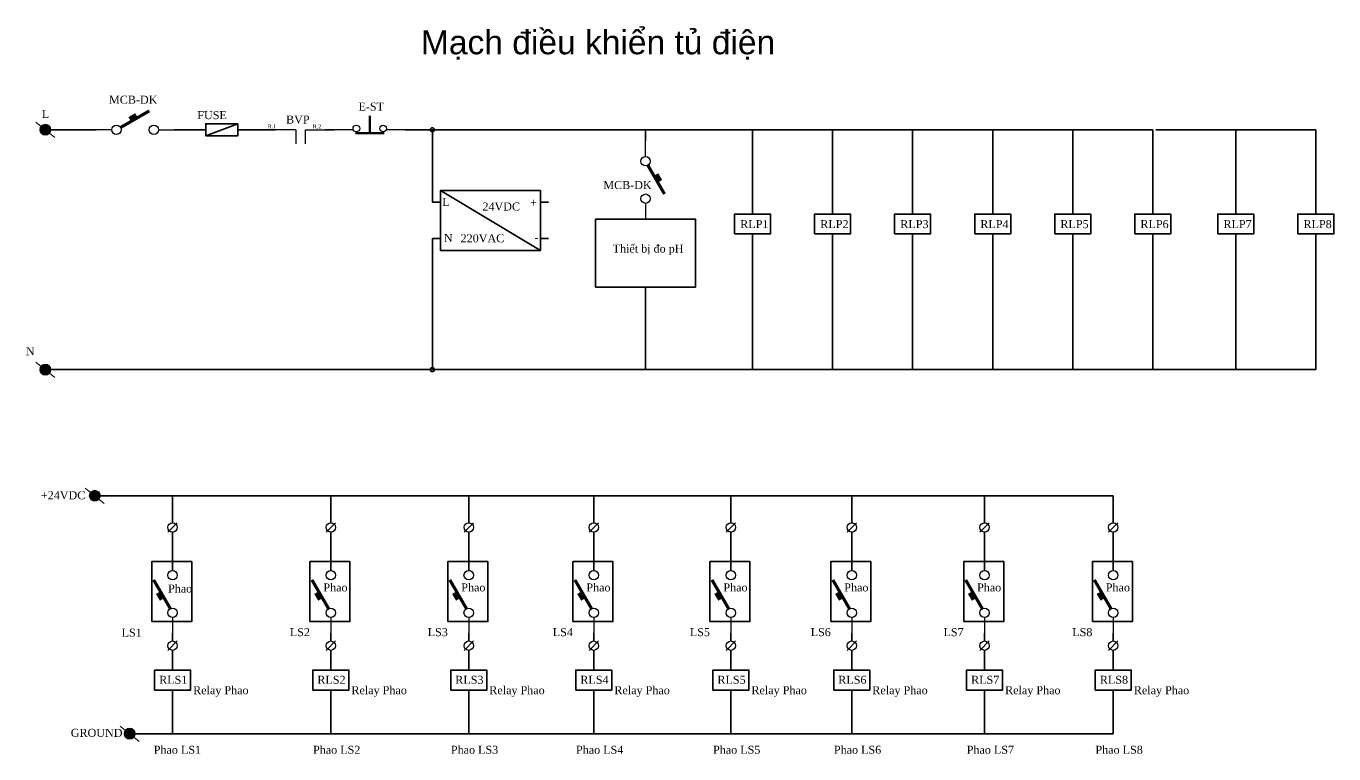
# Model space of a CAD drawing. Header units: millimetres. Extents: x 0 to 19177, y 0 to 12100.
# Drawn here: x 7515 to 10782, y 10192 to 12012 of the extents above; entities that cross this region are included whole.
import ezdxf

# ---------------------------------------------------------------- set-up
doc = ezdxf.new("R2010")
doc.units = ezdxf.units.MM
doc.header["$MEASUREMENT"] = 0
doc.linetypes.add('DASHED', pattern=[0.75, 0.5, -0.25])
for name, color, linetype in [('0---TBD', 2, 'Continuous'), ('1-DAY', 4, 'DASHED'), ('PHU KIEN', 7, 'Continuous'), ('TBD', 2, 'Continuous')]:
    doc.layers.add(name, color=color, linetype=linetype)
for name, color, linetype, lineweight in [('0---TBD---SD', 2, 'Continuous', 25), ('MAIN', 3, 'Continuous', 15), ('NetDam', 7, 'Continuous', 35)]:
    doc.layers.add(name, color=color, linetype=linetype, lineweight=lineweight)
doc.styles.get("Standard").update_dxf_attribs({"font": 'arial.ttf'})

# ---------------------------------------------------------------- blocks, each defined once
blk = doc.blocks.new('Nguon24v')
at = {"layer": 'NetDam', "color": 0}
for p, q in [((4330.5, 2590), (4580.5, 2440)), ((4330.5, 2561), (4310.5, 2561)), ((4580.5, 2561), (4600.5, 2561)), ((4330.5, 2470), (4310.5, 2470)), ((4580.5, 2470), (4600.5, 2470))]:
    blk.add_line(p, q, dxfattribs=at)
blk.add_lwpolyline([(4330.5, 2440), (4580.5, 2440), (4580.5, 2590), (4330.5, 2590)], close=True, dxfattribs=at)
at = {"char_height": 20, "attachment_point": 1}
for s, insert in [('{\\fTimes New Roman|b0|i0|c0|p18;L}', (4335, 2571.8)), ('{\\fTimes New Roman|b0|i0|c0|p18;24VDC}', (4435.5, 2560.3)), ('{\\fTimes New Roman|b0|i0|c0|p18;+}', (4555, 2569.8)), ('{\\fTimes New Roman|b0|i0|c0|p18;N}', (4339.5, 2481.3)), ('{\\fTimes New Roman|b0|i0|c0|p18;220VAC}', (4381, 2480.9)), ('{\\fTimes New Roman|b0|i0|c0|p18;-}', (4565.8, 2483.4))]:
    blk.add_mtext_dynamic_manual_height_columns(s, width=136, gutter_width=1, heights=[0], dxfattribs=dict(at, insert=insert))
blk = doc.blocks.new('Nguon24VDC')
at = {"layer": 'NetDam', "color": 0}
blk.add_blockref('Nguon24v', (0, 0), dxfattribs=at)
blk = doc.blocks.new('di2')
at = {"layer": 'TBD', "color": 0}
for p, q in [((0, 500), (0, 625)), ((0, 125), (0, 0))]:
    blk.add_line(p, q, dxfattribs=at)
for points, const_width in [([(-18, 195), (-151, 425)], 25), ([(-88, 266), (-120, 320)], 30)]:
    blk.add_lwpolyline(points, dxfattribs=dict(at, const_width=const_width))
for centre in [(0, 462), (0, 162)]:
    blk.add_circle(centre, 37.5, dxfattribs=at)
blk = doc.blocks.new('TDM')
at = {"layer": '0---TBD---SD', "color": 7}
for p, q in [((334849, 442398), (334849, 442782)), ((334849, 442398), (335027, 442398)), ((334938, 442398), (335115, 442398)), ((334849, 442221), (334849, 441837)), ((334849, 442221), (335027, 442221)), ((334938, 442221), (335115, 442221))]:
    blk.add_line(p, q, dxfattribs=at)

msp = doc.modelspace()

# ---------------------------------------------------------------- hatches: boundary and pattern name
at = {"layer": 'NetDam'}
h = msp.add_hatch(color=256, dxfattribs=at)
h.dxf.hatch_style = 1
h.paths.add_polyline_path([(7551.5, 11760.7), (7572.9, 11743.5, 0.179913), (7576.2, 11752.5, 0.722077)])
h.paths.add_polyline_path([(7551.5, 11760.7, 0.161389), (7548.8, 11752.5, 0.695041), (7572.9, 11743.5)])
h = msp.add_hatch(color=256, dxfattribs=at)
h.dxf.hatch_style = 1
h.paths.add_polyline_path([(7551.5, 11160.7), (7572.9, 11143.5, 0.179913), (7576.2, 11152.5, 0.722077)])
h.paths.add_polyline_path([(7551.5, 11160.7, 0.161389), (7548.8, 11152.5, 0.695041), (7572.9, 11143.5)])
h = msp.add_hatch(color=256, dxfattribs=at)
h.dxf.hatch_style = 1
h.paths.add_polyline_path([(7675.1, 10845.3), (7696.6, 10828.1, 0.179913), (7699.9, 10837.1, 0.722077)])
h.paths.add_polyline_path([(7675.1, 10845.3, 0.161389), (7672.4, 10837.1, 0.695041), (7696.6, 10828.1)])
h = msp.add_hatch(color=256, dxfattribs=at)
h.dxf.hatch_style = 1
h.paths.add_polyline_path([(7762.3, 10250.3), (7783.8, 10233.1, 0.179913), (7787.1, 10242.1, 0.722077)])
h.paths.add_polyline_path([(7762.3, 10250.3, 0.161389), (7759.6, 10242.1, 0.695041), (7783.8, 10233.1)])

# ---------------------------------------------------------------- linework, layer by layer
at = {"layer": '0---TBD', "color": 2}
for p, q in [((8332, 11752.5), (8284.5, 11752.5)), ((8461.8, 11752.7), (8414.3, 11752.7))]:
    msp.add_line(p, q, dxfattribs=at)
at = {"layer": '0---TBD', "const_width": 5.57}
for points in [[(8373.1, 11787.9), (8373.1, 11743.8)], [(8336.9, 11743.8), (8409.3, 11743.8)]]:
    msp.add_lwpolyline(points, dxfattribs=at)
at = {"layer": '0---TBD', "color": 7}
for centre in [(8339.7, 11755.7), (8406.5, 11755.7)]:
    msp.add_circle(centre, 8.35, dxfattribs=at)
at = {"layer": 'MAIN', "color": 7}
for p, q in [((7538.4, 11771.2), (7586.2, 11732.9)), ((7538.4, 11171.2), (7586.2, 11132.9)), ((7662.1, 10855.8), (7709.9, 10817.4)), ((7749.3, 10260.8), (7797.1, 10222.4))]:
    msp.add_line(p, q, dxfattribs=at)
for centre in [(7562.5, 11752.5), (7562.5, 11152.5), (7686.2, 10837.1), (7773.4, 10242.1)]:
    msp.add_circle(centre, 13.8, dxfattribs=at)
at = {"layer": 'NetDam'}
for p, q in [((7963.3, 11737.5), (8043.3, 11767.5)), ((7963.3, 11752.5), (7953.3, 11752.5)), ((8043.3, 11752.5), (8137.2, 11752.5))]:
    msp.add_line(p, q, dxfattribs=at)
at = {"layer": 'NetDam', "color": 0}
for p, q in [((7689.5, 11752.5), (7572.9, 11752.5)), ((7953.3, 11752.5), (7884.8, 11752.5)), ((8262.1, 11752.5), (8284.5, 11752.5)), ((8461.8, 11752.7), (8468.1, 11752.5)), ((8468.1, 11752.5), (9129.8, 11752.5)), ((8529.7, 11571.2), (8529.7, 11752.5)), ((9062.5, 11724.5), (9062.5, 11752.5)), ((9329.8, 11752.5), (9129.8, 11752.5)), ((9329.8, 11571.8), (9329.8, 11752.5)), ((9529.8, 11752.5), (9329.8, 11752.5)), ((9529.8, 11571.8), (9529.8, 11752.5)), ((9729.8, 11752.5), (9529.8, 11752.5)), ((9729.8, 11571.8), (9729.8, 11752.5)), ((9929.8, 11752.5), (9729.8, 11752.5)), ((9929.8, 11571.8), (9929.8, 11752.5)), ((10129.8, 11752.5), (9929.8, 11752.5)), ((10129.8, 11571.8), (10129.8, 11752.5)), ((10329.8, 11752.5), (10129.8, 11752.5)), ((10329.8, 11571.8), (10329.8, 11752.5)), ((10537.3, 11752.5), (10337.3, 11752.5)), ((10537.3, 11571.8), (10537.3, 11752.5)), ((10737.3, 11752.5), (10537.3, 11752.5)), ((10737.3, 11571.8), (10737.3, 11752.5)), ((9329.8, 11541.8), (9329.8, 11571.8)), ((9529.8, 11541.8), (9529.8, 11571.8)), ((9729.8, 11541.8), (9729.8, 11571.8)), ((9929.8, 11541.8), (9929.8, 11571.8)), ((10129.8, 11541.8), (10129.8, 11571.8)), ((10329.8, 11541.8), (10329.8, 11571.8)), ((10537.3, 11541.8), (10537.3, 11571.8)), ((10737.3, 11541.8), (10737.3, 11571.8)), ((8529.7, 11480.2), (8529.7, 11152.5)), ((9329.8, 11491.8), (9329.8, 11461.8)), ((9529.8, 11491.8), (9529.8, 11461.8)), ((9729.8, 11491.8), (9729.8, 11461.8)), ((9929.8, 11491.8), (9929.8, 11461.8)), ((10129.8, 11491.8), (10129.8, 11461.8)), ((10329.8, 11491.8), (10329.8, 11461.8)), ((10537.3, 11491.8), (10537.3, 11461.8)), ((10737.3, 11491.8), (10737.3, 11461.8)), ((9329.8, 11461.8), (9329.8, 11152.5)), ((9529.8, 11461.8), (9529.8, 11152.5)), ((9729.8, 11461.8), (9729.8, 11152.5)), ((9929.8, 11461.8), (9929.8, 11152.5)), ((10129.8, 11461.8), (10129.8, 11152.5)), ((10329.8, 11461.8), (10329.8, 11152.5)), ((10537.3, 11461.8), (10537.3, 11152.5)), ((10737.3, 11461.8), (10737.3, 11152.5)), ((9062.5, 11359.2), (9062.5, 11152.5)), ((8299.6, 11152.5), (7562.5, 11152.5)), ((8468.1, 11152.5), (8299.6, 11152.5)), ((8468.1, 11152.5), (9129.8, 11152.5)), ((9129.8, 11152.5), (10737.3, 11152.5)), ((7699.9, 10837.1), (7880.4, 10837.1)), ((7880.4, 10837.1), (7880.4, 10789.7)), ((7880.4, 10837.1), (10231.1, 10837.1)), ((8275.9, 10837.1), (8275.9, 10789.7)), ((8620.4, 10837.1), (8620.4, 10789.7)), ((8933, 10837.1), (8933, 10789.7)), ((9275.5, 10837.1), (9275.5, 10789.7)), ((9577.5, 10837.1), (9577.5, 10789.7)), ((9909.4, 10837.1), (9909.4, 10789.7)), ((10231.1, 10837.1), (10231.1, 10789.7)), ((7880.4, 10769.7), (7880.4, 10789.7)), ((8275.9, 10769.7), (8275.9, 10789.7)), ((8620.4, 10769.7), (8620.4, 10789.7)), ((8933, 10769.7), (8933, 10789.7)), ((9275.5, 10769.7), (9275.5, 10789.7)), ((9577.5, 10769.7), (9577.5, 10789.7)), ((9909.4, 10769.7), (9909.4, 10789.7)), ((10231.1, 10769.7), (10231.1, 10789.7)), ((7868.7, 10746.3), (7892.1, 10769.7)), ((8264.1, 10746.3), (8287.6, 10769.7)), ((8608.7, 10746.3), (8632.2, 10769.7)), ((8921.3, 10746.3), (8944.7, 10769.7)), ((9263.7, 10746.3), (9287.2, 10769.7)), ((9565.8, 10746.3), (9589.2, 10769.7)), ((9897.7, 10746.3), (9921.1, 10769.7)), ((10219.4, 10746.3), (10242.8, 10769.7)), ((7880.4, 10746.3), (7880.4, 10726.3)), ((7880.4, 10650.1), (7880.4, 10726.3)), ((8275.9, 10746.3), (8275.9, 10726.3)), ((8275.9, 10650.1), (8275.9, 10726.3)), ((8620.4, 10746.3), (8620.4, 10726.3)), ((8620.4, 10650.1), (8620.4, 10726.3)), ((8933, 10746.3), (8933, 10726.3)), ((8933, 10650.1), (8933, 10726.3)), ((9275.5, 10746.3), (9275.5, 10726.3)), ((9275.5, 10650.1), (9275.5, 10726.3)), ((9577.5, 10746.3), (9577.5, 10726.3)), ((9577.5, 10650.1), (9577.5, 10726.3)), ((9909.4, 10746.3), (9909.4, 10726.3)), ((9909.4, 10650.1), (9909.4, 10726.3)), ((10231.1, 10746.3), (10231.1, 10726.3)), ((10231.1, 10650.1), (10231.1, 10726.3)), ((7880.4, 10473.9), (7880.4, 10493.9)), ((8275.9, 10473.9), (8275.9, 10493.9)), ((8620.4, 10473.9), (8620.4, 10493.9)), ((8933, 10473.9), (8933, 10493.9)), ((9275.5, 10473.9), (9275.5, 10493.9)), ((9577.5, 10473.9), (9577.5, 10493.9)), ((9909.4, 10473.9), (9909.4, 10493.9)), ((10231.1, 10473.9), (10231.1, 10493.9)), ((7868.7, 10450.4), (7892.1, 10473.9)), ((8264.1, 10450.4), (8287.6, 10473.9)), ((8608.7, 10450.4), (8632.2, 10473.9)), ((8921.3, 10450.4), (8944.7, 10473.9)), ((9263.7, 10450.4), (9287.2, 10473.9)), ((9565.8, 10450.4), (9589.2, 10473.9)), ((9897.7, 10450.4), (9921.1, 10473.9)), ((10219.4, 10450.4), (10242.8, 10473.9)), ((7880.4, 10450.4), (7880.4, 10430.4)), ((7880.4, 10401), (7880.4, 10431)), ((8275.9, 10450.4), (8275.9, 10430.4)), ((8275.9, 10401), (8275.9, 10431)), ((8620.4, 10450.4), (8620.4, 10430.4)), ((8620.4, 10401), (8620.4, 10431)), ((8933, 10450.4), (8933, 10430.4)), ((8933, 10401), (8933, 10431)), ((9275.5, 10450.4), (9275.5, 10430.4)), ((9275.5, 10401), (9275.5, 10431)), ((9577.5, 10450.4), (9577.5, 10430.4)), ((9577.5, 10401), (9577.5, 10431)), ((9909.4, 10450.4), (9909.4, 10430.4)), ((9909.4, 10401), (9909.4, 10431)), ((10231.1, 10450.4), (10231.1, 10430.4)), ((10231.1, 10401), (10231.1, 10431)), ((7880.4, 10351), (7880.4, 10242.1)), ((8275.9, 10351), (8275.9, 10242.1)), ((8620.4, 10351), (8620.4, 10242.1)), ((8933, 10351), (8933, 10242.1)), ((9275.5, 10351), (9275.5, 10242.1)), ((9577.5, 10351), (9577.5, 10242.1)), ((9909.4, 10351), (9909.4, 10242.1)), ((10231.1, 10351), (10231.1, 10242.1)), ((10231.1, 10242.1), (7787.1, 10242.1))]:
    msp.add_line(p, q, dxfattribs=at)
at = {"layer": 'NetDam'}
msp.add_lwpolyline([(7963.3, 11737.5), (8043.3, 11737.5), (8043.3, 11767.5), (7963.3, 11767.5)], close=True, dxfattribs=at)
at = {"layer": 'NetDam', "color": 0}
for points in [[(9284.8, 11491.8), (9374.8, 11491.8), (9374.8, 11541.8), (9284.8, 11541.8)], [(9484.8, 11491.8), (9574.8, 11491.8), (9574.8, 11541.8), (9484.8, 11541.8)], [(9684.8, 11491.8), (9774.8, 11491.8), (9774.8, 11541.8), (9684.8, 11541.8)], [(9884.8, 11491.8), (9974.8, 11491.8), (9974.8, 11541.8), (9884.8, 11541.8)], [(10084.8, 11491.8), (10174.8, 11491.8), (10174.8, 11541.8), (10084.8, 11541.8)], [(10284.8, 11491.8), (10374.8, 11491.8), (10374.8, 11541.8), (10284.8, 11541.8)], [(10492.3, 11491.8), (10582.3, 11491.8), (10582.3, 11541.8), (10492.3, 11541.8)], [(10692.3, 11491.8), (10782.3, 11491.8), (10782.3, 11541.8), (10692.3, 11541.8)], [(8937.5, 11359.2), (9187.5, 11359.2), (9187.5, 11529.2), (8937.5, 11529.2)], [(7828.3, 10522.6), (7928.3, 10522.6), (7928.3, 10672.6), (7828.3, 10672.6)], [(8223.7, 10522.6), (8323.7, 10522.6), (8323.7, 10672.6), (8223.7, 10672.6)], [(8568.3, 10522.6), (8668.3, 10522.6), (8668.3, 10672.6), (8568.3, 10672.6)], [(8880.9, 10522.6), (8980.9, 10522.6), (8980.9, 10672.6), (8880.9, 10672.6)], [(9223.3, 10522.6), (9323.3, 10522.6), (9323.3, 10672.6), (9223.3, 10672.6)], [(9525.3, 10522.6), (9625.3, 10522.6), (9625.3, 10672.6), (9525.3, 10672.6)], [(9857.3, 10522.6), (9957.3, 10522.6), (9957.3, 10672.6), (9857.3, 10672.6)], [(10179, 10522.6), (10279, 10522.6), (10279, 10672.6), (10179, 10672.6)], [(7835.4, 10351), (7925.4, 10351), (7925.4, 10401), (7835.4, 10401)], [(8230.9, 10351), (8320.9, 10351), (8320.9, 10401), (8230.9, 10401)], [(8575.4, 10351), (8665.4, 10351), (8665.4, 10401), (8575.4, 10401)], [(8888, 10351), (8978, 10351), (8978, 10401), (8888, 10401)], [(9230.5, 10351), (9320.5, 10351), (9320.5, 10401), (9230.5, 10401)], [(9532.5, 10351), (9622.5, 10351), (9622.5, 10401), (9532.5, 10401)], [(9864.4, 10351), (9954.4, 10351), (9954.4, 10401), (9864.4, 10401)], [(10186.1, 10351), (10276.1, 10351), (10276.1, 10401), (10186.1, 10401)]]:
    msp.add_lwpolyline(points, close=True, dxfattribs=at)
for centre in [(8529.7, 11752.5), (8529.7, 11152.5)]:
    msp.add_circle(centre, 5, dxfattribs=at)
at = {"layer": 'TBD', "color": 0}
for centre in [(7880.4, 10758), (8275.9, 10758), (8620.4, 10758), (8933, 10758), (9275.5, 10758), (9577.5, 10758), (9909.4, 10758), (10231.1, 10758), (7880.4, 10462.2), (8275.9, 10462.2), (8620.4, 10462.2), (8933, 10462.2), (9275.5, 10462.2), (9577.5, 10462.2), (9909.4, 10462.2), (10231.1, 10462.2)]:
    msp.add_circle(centre, 11.7, dxfattribs=at)

# ---------------------------------------------------------------- block references
at = {"layer": '1-DAY', "color": 0, "xscale": 0.312500000007276, "yscale": 0.312500000007276, "zscale": 0.312500000007276}
for p, rotation in [((7689.5, 11752.5), 270), ((9062.5, 11724.5), 180)]:
    msp.add_blockref('di2', p, dxfattribs=dict(at, rotation=rotation))
for p in [(7880.4, 10493.9), (8275.9, 10493.9), (8620.4, 10493.9), (8933, 10493.9), (9275.5, 10493.9), (9577.5, 10493.9), (9909.4, 10493.9), (10231.1, 10493.9)]:
    msp.add_blockref('di2', p, dxfattribs=at)
at = {"layer": 'NetDam', "color": 0}
msp.add_blockref('Nguon24VDC', (4219.2, 9010.2), dxfattribs=at)
at = {"layer": 'PHU KIEN', "color": 9, "xscale": 0.1322222222090932, "yscale": 0.1322222222090932, "zscale": 0.1322222222090932, "rotation": 270}
msp.add_blockref('TDM', (-50283.4, 56027.1), dxfattribs=at)

# ---------------------------------------------------------------- texts
at = {"attachment_point": 1}
for s, width, heights, insert, char_height in [('Mạch điều khiển tủ điện', 908.662, [0], (8501.1, 12001.3), 60), ('{\\fTimes New Roman|b0|i0|c0|p18;L}', 136, [0], (7553.7, 11802.1), 20), ('{\\fTimes New Roman|b0|i0|c0|p18;FUSE}', 136, [0], (7942.2, 11799), 20), ('{\\fTimes New Roman|b0|i0|c0|p18;E-ST}', 136, [0], (8345, 11820.4), 20), ('{\\fTimes New Roman|b0|i0|c0|p18;R.1}', 26.258, [0], (8117.7, 11765.9), 10), ('{\\fTimes New Roman|b0|i0|c0|p18;BVP}', 136, [0], (8164, 11788), 20), ('{\\fTimes New Roman|b0|i0|c0|p18;R.2}', 26.258, [0], (8230.5, 11765.7), 10), ('{\\fTimes New Roman|b0|i0|c0|p18;RLP1}', 136, [20], (9299, 11526.5), 20), ('{\\fTimes New Roman|b0|i0|c0|p18;RLP2}', 136, [20], (9499, 11526.5), 20), ('{\\fTimes New Roman|b0|i0|c0|p18;RLP3}', 136, [20], (9699, 11526.5), 20), ('{\\fTimes New Roman|b0|i0|c0|p18;RLP4}', 136, [20], (9899, 11526.5), 20), ('{\\fTimes New Roman|b0|i0|c0|p18;RLP5}', 136, [20], (10099, 11526.5), 20), ('{\\fTimes New Roman|b0|i0|c0|p18;RLP6}', 136, [20], (10299, 11526.5), 20), ('{\\fTimes New Roman|b0|i0|c0|p18;RLP7}', 136, [20], (10506.5, 11526.5), 20), ('{\\fTimes New Roman|b0|i0|c0|p18;RLP8}', 136, [20], (10706.5, 11526.5), 20), ('{\\fTimes New Roman|b0|i0|c0|p18;N}', 136, [0], (7513.7, 11208.7), 20), ('{\\fTimes New Roman|b0|i0|c0|p18;+24VDC}', 136, [0], (7551.4, 10848.4), 20), ('{\\fTimes New Roman|b0|i0|c0|p18;Phao}', 136, [0], (7869.1, 10615.1), 20), ('{\\fTimes New Roman|b0|i0|c0|p18;Phao}', 136, [0], (8257.2, 10617.9), 20), ('{\\fTimes New Roman|b0|i0|c0|p18;Phao}', 136, [0], (8601.8, 10617.9), 20), ('{\\fTimes New Roman|b0|i0|c0|p18;Phao}', 136, [0], (8914.4, 10617.9), 20), ('{\\fTimes New Roman|b0|i0|c0|p18;Phao}', 136, [0], (9256.9, 10617.9), 20), ('{\\fTimes New Roman|b0|i0|c0|p18;Phao}', 136, [0], (9558.9, 10617.9), 20), ('{\\fTimes New Roman|b0|i0|c0|p18;Phao}', 136, [0], (9890.8, 10617.9), 20), ('{\\fTimes New Roman|b0|i0|c0|p18;Phao}', 136, [0], (10212.5, 10617.9), 20), ('{\\fTimes New Roman|b0|i0|c0|p18;LS1}', 136, [0], (7753.1, 10504.7), 20), ('{\\fTimes New Roman|b0|i0|c0|p18;LS2}', 136, [0], (8173.4, 10506), 20), ('{\\fTimes New Roman|b0|i0|c0|p18;LS3}', 136, [0], (8517.9, 10506), 20), ('{\\fTimes New Roman|b0|i0|c0|p18;LS4}', 136, [0], (8830.5, 10506), 20), ('{\\fTimes New Roman|b0|i0|c0|p18;LS5}', 136, [0], (9173, 10506), 20), ('{\\fTimes New Roman|b0|i0|c0|p18;LS6}', 136, [0], (9475, 10506), 20), ('{\\fTimes New Roman|b0|i0|c0|p18;LS7}', 136, [0], (9806.9, 10506), 20), ('{\\fTimes New Roman|b0|i0|c0|p18;LS8}', 136, [0], (10128.6, 10506), 20), ('{\\fTimes New Roman|b0|i0|c0|p18;RLS1}', 136, [0], (7846.9, 10386.9), 20), ('{\\fTimes New Roman|b0|i0|c0|p18;Relay Phao}', 136, [0], (7931.9, 10360.8), 20), ('{\\fTimes New Roman|b0|i0|c0|p18;RLS2}', 136, [0], (8242.3, 10386.9), 20), ('{\\fTimes New Roman|b0|i0|c0|p18;Relay Phao}', 136, [0], (8327.4, 10360.8), 20), ('{\\fTimes New Roman|b0|i0|c0|p18;RLS3}', 136, [0], (8586.9, 10386.9), 20), ('{\\fTimes New Roman|b0|i0|c0|p18;Relay Phao}', 136, [0], (8671.9, 10360.8), 20), ('{\\fTimes New Roman|b0|i0|c0|p18;RLS4}', 136, [0], (8899.5, 10386.9), 20), ('{\\fTimes New Roman|b0|i0|c0|p18;Relay Phao}', 136, [0], (8984.5, 10360.8), 20), ('{\\fTimes New Roman|b0|i0|c0|p18;RLS5}', 136, [0], (9242, 10386.9), 20), ('{\\fTimes New Roman|b0|i0|c0|p18;Relay Phao}', 136, [0], (9327, 10360.8), 20), ('{\\fTimes New Roman|b0|i0|c0|p18;RLS6}', 136, [0], (9544, 10386.9), 20), ('{\\fTimes New Roman|b0|i0|c0|p18;Relay Phao}', 136, [0], (9629, 10360.8), 20), ('{\\fTimes New Roman|b0|i0|c0|p18;RLS7}', 136, [0], (9875.9, 10386.9), 20), ('{\\fTimes New Roman|b0|i0|c0|p18;Relay Phao}', 136, [0], (9960.9, 10360.8), 20), ('{\\fTimes New Roman|b0|i0|c0|p18;RLS8}', 136, [0], (10197.6, 10386.9), 20), ('{\\fTimes New Roman|b0|i0|c0|p18;Relay Phao}', 136, [0], (10282.6, 10360.8), 20), ('{\\fTimes New Roman|b0|i0|c0|p18;GROUND}', 136, [0], (7626.1, 10254.2), 20), ('{\\fTimes New Roman|b0|i0|c0|p18;Phao LS1}', 136, [0], (7833.4, 10211.9), 20), ('{\\fTimes New Roman|b0|i0|c0|p18;Phao LS2}', 136, [0], (8231.4, 10211.9), 20), ('{\\fTimes New Roman|b0|i0|c0|p18;Phao LS3}', 136, [0], (8575.9, 10211.9), 20), ('{\\fTimes New Roman|b0|i0|c0|p18;Phao LS4}', 136, [0], (8888.5, 10211.9), 20), ('{\\fTimes New Roman|b0|i0|c0|p18;Phao LS5}', 136, [0], (9231, 10211.9), 20), ('{\\fTimes New Roman|b0|i0|c0|p18;Phao LS6}', 136, [0], (9533, 10211.9), 20), ('{\\fTimes New Roman|b0|i0|c0|p18;Phao LS7}', 136, [0], (9864.9, 10211.9), 20), ('{\\fTimes New Roman|b0|i0|c0|p18;Phao LS8}', 136, [0], (10186.6, 10211.9), 20)]:
    msp.add_mtext_dynamic_manual_height_columns(s, width=width, gutter_width=1, heights=heights, dxfattribs=dict(at, insert=insert, char_height=char_height))
at = {"color": 0, "char_height": 20, "attachment_point": 1}
for s, width, insert in [('{\\fTimes New Roman|b0|i0|c0|p18;\\C256;MCB-DK}', 136, (7721.7, 11837.7)), ('{\\fTimes New Roman|b0|i0|c0|p18;\\C256;MCB-DK}', 136, (8956.9, 11624.2)), ('{\\fTimes New Roman|b0|i0|c0|p18;\\C256;Thiết bị đo pH}', 173.186, (8980.1, 11465.4))]:
    msp.add_mtext_dynamic_manual_height_columns(s, width=width, gutter_width=1, heights=[0], dxfattribs=dict(at, insert=insert))

doc.saveas('drawing.dxf')
